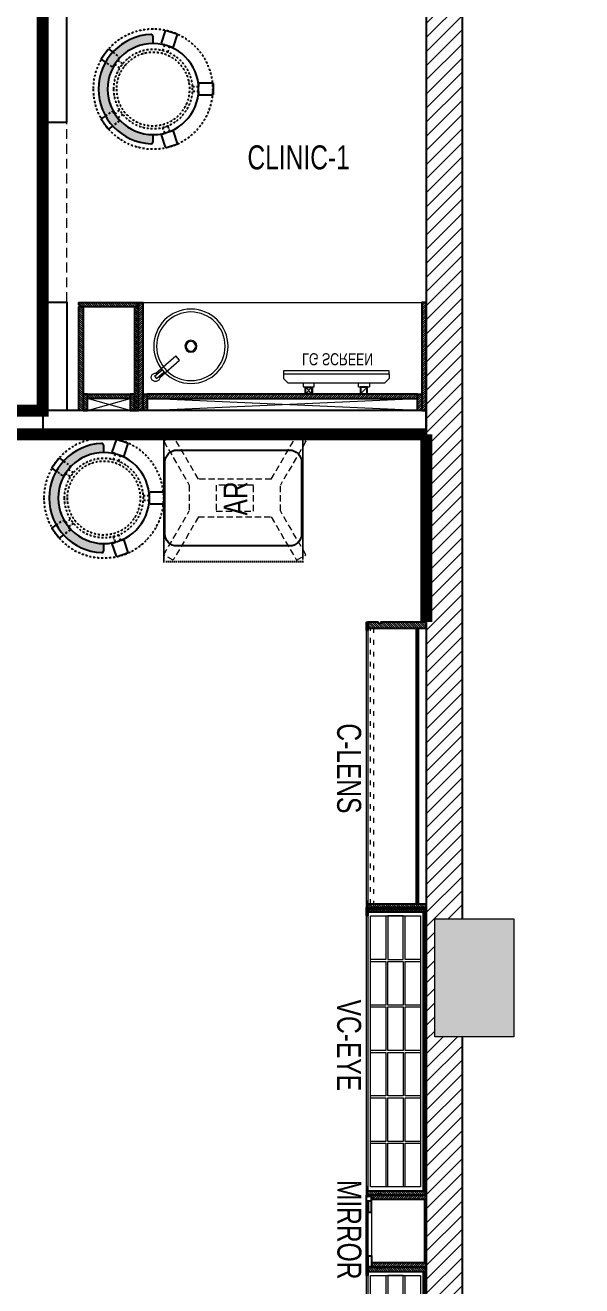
# Model space of a CAD drawing. Header units: feet. Extents: x 3163340 to 3169606, y -5539336 to -5517086.
# Drawn here: x 3167283 to 3169606, y -5528161 to -5522903 of the extents above; entities that cross this region are included whole.
import ezdxf

# ---------------------------------------------------------------- set-up
doc = ezdxf.new("R2010")
doc.units = ezdxf.units.FT
doc.header["$LTSCALE"] = 33
doc.header["$MEASUREMENT"] = 0
for name, pattern in [('a_p6_plan_L18$0$HIDDEN', [0.375, 0.25, -0.125]), ('ACAD_ISO03W100', [30, 12, -18]), ('DASHDOT2', [0.5, 0.25, -0.125, 0, -0.125]), ('DOT', [0.25, 0, -0.25]), ('HIDDEN2', [4.7624999999999975, 3.174999999999998, -1.587499999999999])]:
    doc.linetypes.add(name, pattern=pattern)
for name, color, linetype, lineweight in [('A-COL', 243, 'Continuous', 9), ('column hatch', 5, 'Continuous', 0), ('Floor-Unit', 1, 'Continuous', 13), ('HATCH', 9, 'Continuous', 9), ('LENS-FURNITURE', 13, 'Continuous', 9), ('LENS-PARTITION', 21, 'Continuous', 25), ('LENS-TEXT', 31, 'Continuous', 5), ('LENS_CURTAIN', 5, 'a_p6_plan_L18$0$HIDDEN', 9), ('LENS_DIMENSION', 193, 'Continuous', 0), ('LENS_TEXT', 31, 'Continuous', 5), ('LK-FF&E FLOOR', 1, 'Continuous', 9), ('LK-FF&E WALL', 1, 'Continuous', 9), ('LK-FLUTTED FINISH', 20, 'Continuous', 30), ('LK-IT', 3, 'Continuous', 18), ('LK-MIRROR', 133, 'Continuous', 13), ('LK-TILES FINISH', 251, 'Continuous', 5), ('LN-ELEVATION-1', 81, 'Continuous', 25), ('LN-ELEVATION-2', 103, 'Continuous', 20), ('LN-ELEVATION-3', 125, 'Continuous', 18), ('LN-ELEVATION-4', 145, 'Continuous', 13), ('LN-HATCH', 251, 'Continuous', 0), ('PLANO-TXT', 252, 'Continuous', 5), ('TV', 92, 'Continuous', 18)]:
    doc.layers.add(name, color=color, linetype=linetype, lineweight=lineweight)
doc.layers.add('A-WALL', color=1, linetype='Continuous')
doc.styles.add('LK TXT', font='GILC____.TTF', dxfattribs={"height": 100})
doc.styles.get("Standard").update_dxf_attribs({"font": 'GILC____.TTF'})
pattern_1 = [(44.99999999999998, (35858.5, -100655.3575484328), (-4.419417382415918, 4.419417382415923), [])]
pattern_2 = [(45, (7858054.083674966, 3504049.203216764), (-4.490128060534575, 4.490128060534575), [])]

# ---------------------------------------------------------------- blocks, each defined once
blk = doc.blocks.new('A$Cd4c29eb0')
at = {"layer": 'column hatch'}
h = blk.add_hatch(color=8, dxfattribs=at)
h.dxf.hatch_style = 1
h.paths.add_polyline_path([(6266, 600), (6266, 891), (6036, 891), (6036, 961), (5563, 961), (5563, 871), (5330, 871), (5330, 600)])
h.paths.add_polyline_path([(496, 600), (496, 928), (0, 928), (0, 600)])
h.paths.add_polyline_path([(230, 3489), (310, 3489), (310, 3975), (250, 3975), (0, 3975), (0, 3489)])
h.paths.add_polyline_path([(310, 6132), (310, 6618), (0, 6618), (0, 6132)])
h.paths.add_polyline_path([(345, 12143), (345, 12632), (0, 12632), (0, 12143)])
h.paths.add_polyline_path([(355, 18576), (355, 18965.02526698261), (0, 18965.02526698261), (0, 18576)])
h.paths.add_polyline_path([(5965, 18615), (5965, 19098), (5617, 19098), (5617, 18615)])
h.paths.add_polyline_path([(5865.447014041245, 21920.99579142779), (5854.218294806778, 22250.56337634847), (5467.931985257194, 22028.90002438985), (5467.931985257194, 21664.7294342909)])
h.paths.add_polyline_path([(5983, 12214), (5983, 12705), (5653, 12705), (5653, 12214)])
h.paths.add_polyline_path([(6014, 6150), (6014, 6635), (5674, 6635), (5674, 6150)])
at = {"layer": 'LN-HATCH'}
h = blk.add_hatch(dxfattribs=at)
h.set_pattern_fill('ANSI31', color=256, scale=333, angle=180)
h.set_pattern_definition([(225, (-9279711.251127008, 5293179.774626577), (29.43331976689004, -29.43331976689005), [])])
h.paths.add_polyline_path([(5767, 19098), (5767, 21857.52986980789), (5617, 21760.82924017869), (5617, 19098)])
h.paths.add_polyline_path([(5653, 12705), (5767, 12705), (5767, 18615), (5617, 18615), (5617, 2176), (5767, 2176), (5767, 6150), (5674, 6150), (5674, 6635), (5767, 6635), (5767, 12214), (5653, 12214)])
at = {"layer": 'A-COL'}
blk.add_lwpolyline([(5653, 12214), (5653, 12705), (5983, 12705), (5983, 12214)], close=True, dxfattribs=at)
at = {"layer": 'A-WALL'}
for p, q in [((5617, 18615), (5617, 2176)), ((5767, 18615), (5767, 12705)), ((5767, 12214), (5767, 6635))]:
    blk.add_line(p, q, dxfattribs=at)
blk = doc.blocks.new('rtf')
at = {"color": 0, "linetype": 'ByBlock', "lineweight": -2}
for p, q in [((16412.5253540573, -172798.8148984113), (16452.40026456733, -172798.8148984113)), ((16412.5253540573, -172810.8148984113), (16412.5253540573, -172798.8148984113)), ((16412.5253540573, -172810.8148984113), (16452.40026456733, -172810.8148984113)), ((16425.26329468148, -172793.1007600746), (16535.26329468148, -172793.1007600746)), ((16425.26329468148, -172817.1007600746), (16535.26329468148, -172817.1007600746)), ((16535.26329468148, -172793.1007600746), (16535.26329468148, -172817.1007600746))]:
    blk.add_line(p, q, dxfattribs=at)
for centre, radius, start, end in [((16412.5253540573, -172805.1007600746), 17.5, 21.05058810897431, 340.9421780194656), ((16444.53660690578, -172804.8148984114), 9.891264419597851, 322.656233941354, 37.34376605891414)]:
    blk.add_arc(centre, radius, start, end, dxfattribs=at)
blk = doc.blocks.new('dsg')
at = {"color": 0, "linetype": 'ByBlock', "lineweight": -2}
for radius in [155, 143, 25, 20]:
    blk.add_circle((11491.5035008227, -171102.5847399924), radius, dxfattribs=at)
blk.add_blockref('rtf', (-5117.472106590168, 1702.9323767405), dxfattribs=at)
blk = doc.blocks.new('CLINIC - CABINET SINK')
at = {"layer": 'LN-HATCH', "ltscale": 0.5}
h = blk.add_hatch(dxfattribs=at)
h.set_pattern_fill('ANSI31', color=256, scale=2)
h.set_pattern_definition([(45, (4052861.500382861, 1708016.355767586), (-4.490128060534575, 4.490128060534575), [])])
h.paths.add_polyline_path([(-563.359543572413, 156.9999999999999), (564.640456427587, 156.9999999999999), (564.640456427587, 174.9999999999999), (-563.359543572413, 174.9999999999999)])
h.paths.add_polyline_path([(582.6404564275867, 225), (600.6404564275867, 225), (600.6404564275867, -225), (582.6404564275867, -225)])
h.paths.add_polyline_path([(564.640456427587, 225), (582.6404564275867, 225), (582.6404564275867, 156.9999999999999), (564.640456427587, 156.9999999999999)])
h.paths.add_polyline_path([(-581.359543572413, 225), (-599.359543572413, 225), (-599.359543572413, -225), (-581.359543572413, -225)])
h.paths.add_polyline_path([(-581.359543572413, 225), (-563.359543572413, 225), (-563.359543572413, 156.9999999999999), (-581.359543572413, 156.9999999999999)])
at = {"layer": 'LN-ELEVATION-1', "ltscale": 0.5}
for points in [[(-581.359543572413, 225), (-599.359543572413, 225), (-599.359543572413, -225), (-581.359543572413, -225)], [(-581.359543572413, 225), (-563.359543572413, 225), (-563.359543572413, 156.9999999999999), (-581.359543572413, 156.9999999999999)], [(564.640456427587, 225), (582.6404564275867, 225), (582.6404564275867, 156.9999999999999), (564.640456427587, 156.9999999999999)], [(582.6404564275867, 225), (600.6404564275867, 225), (600.6404564275867, -225), (582.6404564275867, -225)], [(-563.359543572413, 156.9999999999999), (564.640456427587, 156.9999999999999), (564.640456427587, 174.9999999999999), (-563.359543572413, 174.9999999999999)]]:
    blk.add_lwpolyline(points, close=True, dxfattribs=at)
at = {"layer": 'LN-ELEVATION-2', "ltscale": 0.5}
blk.add_line((582.6404564275867, -225), (-581.359543572413, -225), dxfattribs=at)
at = {"layer": 'LN-HATCH', "ltscale": 0.5}
for p, q in [((564.640456427587, 225), (-563.359543572413, 174.9999999999999)), ((-563.359543572413, 225), (564.640456427587, 174.9999999999999))]:
    blk.add_line(p, q, dxfattribs=at)
at = {"layer": 'LN-ELEVATION-3', "xscale": -1, "rotation": 41.1558274151866}
blk.add_blockref('dsg', (-103569.3304926871, 136346.6509754679), dxfattribs=at)
blk = doc.blocks.new('CLINIC SCREEN')
at = {"layer": 'TV', "ltscale": 12}
for p, q in [((-220.0000000000082, -19.41163062257681), (-200.5883693773149, 0)), ((200.5883693773149, 0), (-200.5883693773149, 0)), ((-138.5315413423604, 0), (-138.5315413423604, 15.514207008644)), ((-138.5315413423604, 15.514207008644), (-91.98892031613741, 15.514207008644)), ((-91.98892031613741, 15.514207008644), (-91.98892031613741, 0)), ((91.98892031610741, 15.514207008644), (91.98892031610741, 0)), ((91.98892031610741, 15.514207008644), (138.5315413423595, 15.514207008644)), ((138.5315413423595, 0), (138.5315413423595, 15.514207008644)), ((219.9999999999918, -19.41163062257681), (200.5883693773149, 0)), ((-220.0000000000082, -38.82326124538668), (-220.0000000000082, -19.41163062257681)), ((219.9999999999918, -38.82326124538668), (219.9999999999918, -19.41163062257681))]:
    blk.add_line(p, q, dxfattribs=at)
at = {"layer": 'TV'}
for p, q in [((-103.1090284836336, 42.85441964946222), (-127.4114311772946, 18.55201695591665)), ((-127.4114311772946, 42.85441964946222), (-103.1090284836336, 18.55201695591665)), ((102.7052824410566, 42.85441964946222), (127.007685134602, 18.55201695591665))]:
    blk.add_line(p, q, dxfattribs=at)
for points in [[(-130.4492315140169, 15.51421661919448), (-100.0712281470269, 15.51421661919448), (-100.0712281470269, 45.89221998606814), (-130.4492315140169, 45.89221998606814)], [(-127.4114311772946, 18.55201695591665), (-103.1090284836336, 18.55201695591665), (-103.1090284836336, 42.85441964946222), (-127.4114311772946, 42.85441964946222)], [(130.0454854713243, 15.51421661919448), (99.66748210433435, 15.51421661919448), (99.66748210433435, 45.89221998606814), (130.0454854713243, 45.89221998606814)], [(127.007685134602, 18.55201695591665), (102.7052824410566, 18.55201695591665), (102.7052824410566, 42.85441964946222), (127.007685134602, 42.85441964946222)]]:
    blk.add_lwpolyline(points, close=True, dxfattribs=at)
at = {"layer": 'TV', "ltscale": 12}
blk.add_lwpolyline([(-220.0000000000082, -51.71278328332107), (-220.0000000000082, -38.82326124538668), (219.9999999999918, -38.82326124538668), (219.9999999999918, -51.71278328332107)], close=True, dxfattribs=at)
at = {"layer": 'Floor-Unit', "color": 0, "ltscale": 2, "insert": (5.199680584678389, -100.4085774972336), "char_height": 50, "attachment_point": 5}
blk.add_mtext_dynamic_manual_height_columns('LG SCREEN', width=466.4796511627907, gutter_width=12.5, heights=[0], dxfattribs=at)
blk = doc.blocks.new('CLINIC - MOP CLOSET')
at = {"layer": 'LN-HATCH', "ltscale": 0.5}
h = blk.add_hatch(dxfattribs=at)
h.set_pattern_fill('ANSI31', color=256, scale=50, angle=360)
h.set_pattern_definition(pattern_1)
h.paths.add_polyline_path([(-106.3595435724128, 216), (-124.3595435724128, 216), (-124.3595435724128, -216), (-106.3595435724128, -216)])
h = blk.add_hatch(dxfattribs=at)
h.set_pattern_fill('ANSI31', color=256, scale=50, angle=360)
h.set_pattern_definition(pattern_1)
h.paths.add_polyline_path([(-106.3595435724128, 216), (-88.35954357241282, 216), (-88.35954357241282, 148), (-106.3595435724128, 148)])
h = blk.add_hatch(dxfattribs=at)
h.set_pattern_fill('ANSI31', color=256, scale=50, angle=360)
h.set_pattern_definition(pattern_1)
h.paths.add_polyline_path([(89.64045642758717, 216), (107.6404564275872, 216), (107.6404564275872, 148), (89.64045642758717, 148)])
h = blk.add_hatch(dxfattribs=at)
h.set_pattern_fill('ANSI31', color=256, scale=50, angle=360)
h.set_pattern_definition(pattern_1)
h.paths.add_polyline_path([(107.6404564275872, 216), (125.6404564275872, 216), (125.6404564275872, -216), (107.6404564275872, -216)])
h = blk.add_hatch(dxfattribs=at)
h.set_pattern_fill('ANSI31', color=256, scale=50, angle=360)
h.set_pattern_definition(pattern_1)
h.paths.add_polyline_path([(-88.35954357241282, 148), (89.64045642758717, 148), (89.64045642758717, 166), (-88.35954357241282, 166)])
h = blk.add_hatch(dxfattribs=at)
h.set_pattern_fill('ANSI31', color=256, scale=50, angle=360)
h.set_pattern_definition([(44.99999999999998, (35894.5, -101037.3575484328), (-4.419417382415918, 4.419417382415923), [])])
h.paths.add_polyline_path([(-115.3595435724055, -216), (-124.3595435724128, -225), (-124.3595435724128, -234), (125.6404564275872, -234), (125.6404564275872, -216)])
at = {"layer": 'LN-ELEVATION-1', "ltscale": 0.5}
for points in [[(-106.3595435724128, 216), (-124.3595435724128, 216), (-124.3595435724128, -216), (-106.3595435724128, -216)], [(-106.3595435724128, 216), (-88.35954357241282, 216), (-88.35954357241282, 148), (-106.3595435724128, 148)], [(89.64045642758717, 216), (107.6404564275872, 216), (107.6404564275872, 148), (89.64045642758717, 148)], [(107.6404564275872, 216), (125.6404564275872, 216), (125.6404564275872, -216), (107.6404564275872, -216)], [(-88.35954357241282, 148), (89.64045642758717, 148), (89.64045642758717, 166), (-88.35954357241282, 166)], [(-124.3595435724128, -225), (-124.3595435724128, -234), (125.6404564275872, -234), (125.6404564275872, -216), (-115.3595435724128, -216)]]:
    blk.add_lwpolyline(points, close=True, dxfattribs=at)
at = {"layer": 'LN-HATCH', "ltscale": 0.5}
for p, q in [((89.64045642758717, 216), (-88.35954357241282, 166)), ((-88.35954357241282, 216), (89.64045642758717, 166))]:
    blk.add_line(p, q, dxfattribs=at)
blk = doc.blocks.new('DR STOOL')
at = {"layer": 'HATCH'}
h = blk.add_hatch(dxfattribs=at)
h.set_pattern_fill('ANSI36', color=250, angle=-90.00000000000001)
h.set_pattern_definition([(315, (-227.8099174643867, 917.3997257252777), (6.173926083235043, -1.683798022700468), [7.9375, -1.587499999999999, 0, -1.587499999999999])])
edge = h.paths.add_edge_path()
edge.add_line((-190.0000000041909, 4.511094e-10), (-218.6899174675346, 4.511094e-10))
edge.add_arc((-218.6899174670689, 9.120000000388245), 9.119999999940092, 177.6119845363388, 269.9999999996136, ccw=False)
edge.add_arc((-1.8626451e-09, 3.565219e-10), 228.000000002257, 2.3880154632688004, 177.6119845367313, ccw=False)
edge.add_arc((218.6899174633436, 9.120000000497384), 9.120000000051716, -90.00000000034493, 2.3880154629299, ccw=False)
edge.add_line((218.6899174633436, 4.511094e-10), (190, 4.511094e-10))
edge.add_arc((-1.8626451e-09, 4.511094e-10), 190.000000001979, -1.27e-14, 180)
at = {"layer": 'LN-ELEVATION-1', "color": 1, "ltscale": 100}
for p, q in [((-128.6221585394814, 215.4841044476634), (-165.2704676063731, 189.0243927398114)), ((-124.7228340068832, 214.8545704018979), (-128.6221585394814, 215.4841044476634)), ((-112.6981821293011, 198.1996966340157), (-124.7228340068832, 214.8545704018979)), ((124.7553772013634, 214.9803744515593), (112.5488144652918, 198.2845540212292)), ((128.7014972954057, 215.5933048763618), (124.7553772013634, 214.9803744515593)), ((128.7014972954057, 215.5933048763618), (124.7553772013634, 214.9803744515593)), ((165.1911288509145, 188.915192311113), (128.7014972954057, 215.5933048763618)), ((165.1911288509145, 188.915192311113), (128.7014972954057, 215.5933048763618)), ((-165.2704676063731, 189.0243927398114), (-165.9069543029182, 185.0820035930228)), ((-165.9069543029182, 185.0820035930228), (-153.8003208162263, 168.3135803133482)), ((153.6734594982117, 168.4294150282658), (165.7973639420234, 185.0121775862135)), ((165.7973639420234, 185.0121775862135), (165.1911288509145, 188.915192311113)), ((165.7973639420234, 185.0121775862135), (165.1911288509145, 188.915192311113)), ((-242.9550312487409, -52.24013893969095), (-244.7482102331705, -55.75945052818861)), ((-191.2928382232785, -35.45407700946089), (-242.9550312487409, -52.24013893969095)), ((-187.9259491492994, -37.1695928365807), (-191.2928382232785, -35.45407700946089)), ((-184.1424400564283, -48.81403796559607), (-187.9259491492994, -37.1695928365807)), ((188.0651108901948, -36.96233201187715), (184.0504167033359, -49.19388854173303)), ((191.3981811110861, -35.27656588272658), (188.0651108901948, -36.96233201187715)), ((243.0100176925771, -52.21682526778022), (191.3981811110861, -35.27656588272658)), ((244.8123673382215, -55.78040257930116), (243.0100176925771, -52.21682526778022)), ((-244.7482102331705, -55.75945052818861), (-230.7800458371639, -98.74904560100549)), ((-230.7800458371639, -98.74904560100549), (-227.2218665438704, -100.5620286722478)), ((-227.2218665438704, -100.5620286722478), (-175.5596735184081, -83.7759667420105)), ((-173.8639617776498, -80.4479453730819), (-177.8421125086024, -68.2044548037811)), ((-175.5596735184081, -83.7759667420105), (-173.8639617776498, -80.4479453730819)), ((177.6922140880488, -68.56540505095472), (173.8739495249465, -80.1985000452405)), ((173.8739495249465, -80.1985000452405), (175.5794035866856, -83.5704969359358)), ((175.5794035866856, -83.5704969359358), (227.1912401677109, -100.5107563209894)), ((227.1912401677109, -100.5107563209894), (230.715890809428, -98.7280946081737)), ((230.715890809428, -98.7280946081737), (244.8123673382215, -55.78040257930116)), ((-22.72193054761737, -190.2142363802995), (-25.39390889601782, -192.886214728569)), ((-25.39390889601782, -192.886214728569), (-25.39390889601782, -247.2070584567482)), ((-10.47823652112856, -190.2142363802995), (-22.72193054761737, -190.2142363802995)), ((22.78362171910703, -190.2142363802995), (9.910054048988968, -190.2142363802995)), ((25.42475448176265, -192.8553691428751), (22.78362171910703, -190.2142363802995)), ((25.42475448176265, -247.1762128710543), (25.42475448176265, -192.8553691428751)), ((-25.39390889601782, -247.2070584567482), (-22.60096735274419, -250)), ((-22.60096735274419, -250), (22.60096735274419, -250)), ((22.60096735274419, -250), (25.42475448176265, -247.1762128710543))]:
    blk.add_line(p, q, dxfattribs=at)
at = {"layer": 'LN-ELEVATION-1', "linetype": 'DASHDOT2'}
for p, q in [((-153.8003208162263, 168.3135803133482), (-134.1093360339291, 141.0403694751003)), ((-92.92521573789418, 170.8129362839827), (-112.6981821293011, 198.1996966340157)), ((-103.4542870586738, 159.9154408004979), (-93.52748446213081, 167.0824927485227)), ((-88.15393704269081, 139.4771787207864), (-103.4542870586738, 159.9154408004979)), ((-93.52748446213081, 167.0824927485227), (-92.92521573789418, 170.8129362839827)), ((103.6608748426661, 159.8406005539291), (88.19885099539533, 139.4487815762331)), ((112.5488144652918, 198.2845540212292), (92.69529851106927, 171.1294289919315)), ((92.69529851106927, 171.1294289919315), (93.26858203159645, 167.4385604566923)), ((93.26858203159645, 167.4385604566923), (103.6608748426661, 159.8406005539291)), ((133.7372852512635, 141.1612321265929), (153.6734594982117, 168.4294150282658)), ((-134.1093360339291, 141.0403694751003), (-130.4219571123831, 140.4450534014686)), ((-130.4219571123831, 140.4450534014686), (-119.9844727469608, 147.9808124662595)), ((-119.9844727469608, 147.9808124662595), (-105.3687285655178, 126.9741353208374)), ((105.4096150295809, 126.94019481352), (120.1194891873747, 147.8074627162714)), ((120.1194891873747, 147.8074627162714), (130.0033113472163, 140.5812532722048)), ((130.0033113472163, 140.5812532722048), (133.7372852512635, 141.1612321265929)), ((-159.954806596972, -40.49024384317454), (-184.1424400564283, -48.81403796559607)), ((184.0504167033359, -49.19388854173303), (159.8786162491887, -40.79004861696012)), ((-177.8421125086024, -68.2044548037811), (-153.4148110738024, -60.73628028803068)), ((153.3006618716754, -61.02382378749462), (177.6922140880488, -68.56540505095472)), ((-10.92024635523557, -164.6382343793375), (-10.47823652112856, -190.2142363802995)), ((9.910054048988968, -190.2142363802995), (10.35584833659231, -164.674698740353))]:
    blk.add_line(p, q, dxfattribs=at)
at = {"layer": 'LN-ELEVATION-1', "color": 1, "ltscale": 100}
blk.add_lwpolyline([(-190.0000000023283, 0), (-218.6899174656719, 0, -0.4264743413925903), (-227.8019973598421, 9.5, -0.959166304662544), (227.8019973593764, 9.5, -0.4264743413925903), (218.6899174647406, 0), (190.0000000013969, 0)], format="xyb", dxfattribs=at)
at = {"layer": 'LN-ELEVATION-1', "linetype": 'DASHDOT2'}
for radius in [250, 165, 153]:
    blk.add_circle((0, 0), radius, dxfattribs=at)
at = {"layer": 'LN-ELEVATION-1', "color": 1, "ltscale": 100}
blk.add_circle((0, 0), 190, dxfattribs=at)
blk = doc.blocks.new('VC HD 1200')
at = {"layer": 'LN-HATCH', "ltscale": 0.5}
h = blk.add_hatch(dxfattribs=at)
h.set_pattern_fill('ANSI31', color=256, scale=2)
h.set_pattern_definition([(45, (3760859.752907088, 1795248.935917533), (-4.490128060534575, 4.490128060534575), [])])
h.paths.add_polyline_path([(-1200, 250), (-1200, 60), (-1194, 60), (-1194, 50), (-1200, 50), (-1200, 6), (-1182, 6), (-1182, 250)])
h = blk.add_hatch(dxfattribs=at)
h.set_pattern_fill('ANSI31', color=256, scale=2)
h.set_pattern_definition(pattern_2)
h.paths.add_polyline_path([(0, 250), (0, 60), (-6, 60), (-6, 50), (0, 50), (0, 6), (-18, 6), (-18, 250)])
h = blk.add_hatch(dxfattribs=at)
h.set_pattern_fill('ANSI31', color=256, scale=2)
h.set_pattern_definition([(45, (7858047.083674965, 3504049.203216764), (-4.490128060534575, 4.490128060534575), [])])
h.paths.add_polyline_path([(-1165, 6), (-1165, 0), (-1200, 0), (-1200, 6)])
h = blk.add_hatch(dxfattribs=at)
h.set_pattern_fill('ANSI31', color=256, scale=2)
h.set_pattern_definition(pattern_2)
h.paths.add_polyline_path([(-28, 6), (-28, 0), (0, 0), (0, 6)])
at = {"layer": 'LN-ELEVATION-1', "ltscale": 0.5}
for points in [[(-1200, 250), (-1200, 60), (-1194, 60), (-1194, 50), (-1200, 50), (-1200, 6), (-1182, 6), (-1182, 250)], [(-18, 238), (-1182, 238), (-1182, 244), (-18, 244)], [(0, 250), (0, 60), (-6, 60), (-6, 50), (0, 50), (0, 6), (-18, 6), (-18, 250)], [(-1165, 6), (-1165, 0), (-1200, 0), (-1200, 6)], [(-35, 6), (-35, 0), (0, 0), (0, 6)]]:
    blk.add_lwpolyline(points, close=True, dxfattribs=at)
at = {"layer": 'LN-ELEVATION-3', "ltscale": 0.5}
for p, q in [((-1182, 250), (-18, 250)), ((-1165, 6), (-35, 6)), ((-35, 0), (-1165, 0))]:
    blk.add_line(p, q, dxfattribs=at)
for points in [[(-1165.000000000465, 226), (-35, 226), (-35, 18), (-1165.000000000465, 18)], [(-1165.000000000465, 226), (-983.3333333334886, 226), (-983.3333333334886, 162), (-1165.000000000465, 162)], [(-975.3333333334886, 226), (-793.6666666665112, 226), (-793.6666666665112, 162), (-975.3333333334886, 162)], [(-785.6666666665112, 226), (-603.9999999995342, 226), (-603.9999999995342, 162), (-785.6666666665112, 162)], [(-595.9999999995342, 226), (-414.3333333325572, 226), (-414.3333333325572, 162), (-595.9999999995342, 162)], [(-406.3333333325572, 226), (-224.6666666655801, 226), (-224.6666666655801, 162), (-406.3333333325572, 162)], [(-216.6666666655801, 226), (-34.99999999860302, 226), (-34.99999999860302, 162), (-216.6666666655801, 162)], [(-1165.000000000465, 90), (-983.3333333334886, 90), (-983.3333333334886, 154), (-1165.000000000465, 154)], [(-975.3333333334886, 154), (-793.6666666665112, 154), (-793.6666666665112, 90), (-975.3333333334886, 90)], [(-785.6666666665112, 154), (-603.9999999995342, 154), (-603.9999999995342, 90), (-785.6666666665112, 90)], [(-595.9999999995342, 154), (-414.3333333325572, 154), (-414.3333333325572, 90), (-595.9999999995342, 90)], [(-406.3333333325572, 154), (-224.6666666655801, 154), (-224.6666666655801, 90), (-406.3333333325572, 90)], [(-216.6666666655801, 154), (-34.99999999860302, 154), (-34.99999999860302, 90), (-216.6666666655801, 90)], [(-1165.000000000465, 82), (-983.3333333334886, 82), (-983.3333333334886, 18), (-1165.000000000465, 18)], [(-975.3333333334886, 82), (-793.6666666665112, 82), (-793.6666666665112, 18), (-975.3333333334886, 18)], [(-785.6666666665112, 82), (-603.9999999995342, 82), (-603.9999999995342, 18), (-785.6666666665112, 18)], [(-595.9999999995342, 82), (-414.3333333325572, 82), (-414.3333333325572, 18), (-595.9999999995342, 18)], [(-406.3333333325572, 82), (-224.6666666655801, 82), (-224.6666666655801, 18), (-406.3333333325572, 18)], [(-216.6666666655801, 82), (-34.99999999860302, 82), (-34.99999999860302, 18), (-216.6666666655801, 18)]]:
    blk.add_lwpolyline(points, close=True, dxfattribs=at)
blk = doc.blocks.new('AR')
at = {"layer": 'LN-ELEVATION-2', "linetype": 'DOT', "lineweight": 25}
blk.add_lwpolyline([(0, 13.41378593863919), (530, 13.41378593863919), (530, 593.4137859386392), (0, 593.4137859386392)], close=True, dxfattribs=at)
at = {"layer": 'LN-ELEVATION-2', "lineweight": 25}
blk.add_lwpolyline([(465, 68.22063546301797), (465, 538.2206354630179, 0.4142135623730951), (415, 588.2206354630177), (115, 588.2206354630177, 0.4142135623730951), (65, 538.2206354630179), (65, 68.22063546301797, 0.4142135623730951), (115, 18.22063546301797), (415, 18.22063546301797, 0.4142135623730951)], format="xyb", close=True, dxfattribs=at)
at = {"layer": 'LN-ELEVATION-4', "linetype": 'HIDDEN2', "ltscale": 0.25}
for points in [[(185.8456009030342, 448.8780772723258), (5.888936847448348, 554.0078910568263), (28.48512306064368, 593.350836840691), (211.0874861851335, 486.6754184374586)], [(344.154399111867, 448.8780772762837), (524.1110631600021, 554.0078910947777), (501.5148769393563, 593.3508368753828), (318.9125138223171, 486.6754184374586)], [(211.0874861851335, 486.6754184376913), (318.9125138223171, 486.6754184376913)], [(185.8456009030342, 144.472759603057), (185.8456009030342, 448.8780772723258)], [(344.154399111867, 448.8780772762837), (344.154399111867, 144.4727595990989)], [(185.8456009030342, 144.472759603057), (5.888936847448348, 39.34294581855647), (28.48512306064368, 3.46917659e-08), (211.0874861851335, 106.6754184379242)], [(318.9125138223171, 106.6754184376914), (211.0874861851335, 106.6754184376914)], [(344.154399111867, 144.4727595990989), (524.1110631600021, 39.34294578060508), (501.5148769393563, 0), (318.9125138223171, 106.6754184379242)]]:
    blk.add_lwpolyline(points, dxfattribs=at)
blk.add_lwpolyline([(210.8456009030342, 373.9866790841333), (319.154399111867, 373.9866790841333), (319.154399111867, 219.3641577917151), (210.8456009030342, 219.3641577917151)], close=True, dxfattribs=at)
blk = doc.blocks.new('MIRROR')
at = {"layer": 'LN-HATCH', "ltscale": 0.5}
h = blk.add_hatch(dxfattribs=at)
h.set_pattern_fill('ANSI31', color=256, scale=2)
h.set_pattern_definition([(45, (4060433.741624544, 1708720.786904081), (-4.490128060534575, 4.490128060534575), [])])
h.paths.add_polyline_path([(212.944788963403, 101.3407590774622), (230.944788963403, 101.3407590774622), (230.944788963403, -127.6592409225377), (212.944788963403, -127.6592409225377)])
h.paths.add_polyline_path([(230.944788963403, 95.34075907746227), (494.9447889634027, 95.34075907746227), (494.9447889634027, 101.3407590774622), (230.944788963403, 101.3407590774622)])
h.paths.add_polyline_path([(512.9447889634027, 101.3407590774622), (494.9447889634027, 101.3407590774622), (494.9447889634027, -127.6592409225377), (512.9447889634027, -127.6592409225377)])
at = {"layer": 'Defpoints'}
blk.add_lwpolyline([(512.9447889634027, 101.3407590774622), (212.944788963403, 101.3407590774622), (212.944788963403, -148.6592409225377), (512.9447889634027, -148.6592409225377)], close=True, dxfattribs=at)
at = {"layer": 'LN-ELEVATION-1'}
for points in [[(212.944788963403, 101.3407590774622), (230.944788963403, 101.3407590774622), (230.944788963403, -127.6592409225377), (212.944788963403, -127.6592409225377)], [(230.944788963403, 95.34075907746227), (494.9447889634027, 95.34075907746227), (494.9447889634027, 101.3407590774622), (230.944788963403, 101.3407590774622)], [(512.9447889634027, 101.3407590774622), (494.9447889634027, 101.3407590774622), (494.9447889634027, -127.6592409225377), (512.9447889634027, -127.6592409225377)], [(259.944788963403, -141.6592409225377), (259.944788963403, -127.6592409225377), (214.944788963403, -127.6592409225377), (214.944788963403, -148.6592409225377), (223.944788963403, -148.6592409225377), (223.944788963403, -147.1592409225377), (216.444788963403, -147.1592409225377), (216.444788963403, -141.6592409225377)], [(442.944788963403, -141.6592409225377), (442.944788963403, -127.6592409225377), (487.9447889634028, -127.6592409225377), (487.9447889634028, -148.6592409225377), (478.9447889634026, -148.6592409225377), (478.9447889634026, -147.1592409225377), (486.4447889634027, -147.1592409225377), (486.4447889634027, -141.6592409225377)], [(504.944788963403, -148.6592409225377), (504.944788963403, -147.1592409225377), (509.444788963403, -147.1592409225377), (509.444788963403, -129.1592409225377), (487.9447889634028, -129.1592409225377), (487.9447889634028, -127.6592409225377), (510.9447889634028, -127.6592409225377), (510.9447889634028, -148.6592409225377)]]:
    blk.add_lwpolyline(points, close=True, dxfattribs=at)
at = {"layer": 'LN-ELEVATION-2', "color": 4, "lineweight": 0}
blk.add_lwpolyline([(216.444788963403, -141.6592409225377), (486.4447889634027, -141.6592409225377), (486.4447889634027, -147.1592409225377), (216.444788963403, -147.1592409225377)], close=True, dxfattribs=at)
at = {"layer": 'LN-ELEVATION-2'}
blk.add_lwpolyline([(259.944788963403, -141.6592409225377), (442.944788963403, -141.6592409225377), (442.944788963403, -127.6592409225377), (259.944788963403, -127.6592409225377)], close=True, dxfattribs=at)
at = {"layer": 'LN-ELEVATION-4', "ltscale": 0.5}
blk.add_line((478.9447889634026, -148.6592409225377), (223.944788963403, -148.6592409225377), dxfattribs=at)
blk = doc.blocks.new('CLENS 1200')
at = {"layer": 'LN-HATCH', "ltscale": 0.5}
h = blk.add_hatch(dxfattribs=at)
h.set_pattern_fill('ANSI31', color=256, scale=2)
h.set_pattern_definition([(45, (4092853.449332266, 1690921.991762591), (-4.490128060534575, 4.490128060534575), [])])
h.paths.add_polyline_path([(0, 250), (0, 60), (6, 60), (6, 50), (0, 50), (0, 6), (25, 6), (25, 250)])
h.paths.add_polyline_path([(1175, 210), (25, 210), (25, 216), (1175, 216)])
h.paths.add_polyline_path([(35, 6), (35, 0), (0, 0), (0, 6)])
h.paths.add_polyline_path([(1200, 250), (1200, 60), (1194, 60), (1194, 50), (1200, 50), (1200, 6), (1175, 6), (1175, 250)])
h.paths.add_polyline_path([(1165, 6), (1165, 0), (1200, 0), (1200, 6)])
at = {"layer": 'LN-ELEVATION-1', "ltscale": 0.5}
for points in [[(0, 250), (0, 60), (6, 60), (6, 50), (0, 50), (0, 6), (25, 6), (25, 250)], [(1175, 210), (25, 210), (25, 216), (1175, 216)], [(1200, 250), (1200, 60), (1194, 60), (1194, 50), (1200, 50), (1200, 6), (1175, 6), (1175, 250)], [(35, 6), (35, 0), (0, 0), (0, 6)], [(1165, 6), (1165, 0), (1200, 0), (1200, 6)]]:
    blk.add_lwpolyline(points, close=True, dxfattribs=at)
at = {"layer": 'LN-ELEVATION-3', "ltscale": 0.5}
for p, q in [((25, 250), (1175, 250)), ((35, 6), (1165, 6)), ((1165, 0), (35, 0))]:
    blk.add_line(p, q, dxfattribs=at)
at = {"layer": 'LN-ELEVATION-4', "linetype": 'ACAD_ISO03W100', "ltscale": 0.05}
blk.add_lwpolyline([(25, 30), (1175, 30), (1175, 18), (25, 18)], close=True, dxfattribs=at)

msp = doc.modelspace()

# ---------------------------------------------------------------- linework, layer by layer
at = {"layer": 'LENS-PARTITION'}
for points in [[(3167356.533487211, -5523307.720874455), (3167456.533487211, -5523307.720874455), (3167456.533487211, -5522110.116859815), (3167356.533487211, -5522110.116859815)], [(3167456.533487211, -5524510.116859814), (3167356.533487211, -5524510.116859814), (3167356.533487211, -5524057.720874456), (3167456.533487211, -5524057.720874456)], [(3167356.533487211, -5524610.116859816), (3168956.533487211, -5524610.116859816), (3168956.533487211, -5524510.116859814), (3167356.533487211, -5524510.116859814)]]:
    msp.add_lwpolyline(points, close=True, dxfattribs=at)
at = {"layer": 'LENS_CURTAIN', "ltscale": 5}
for points in [[(3167456.533487211, -5524057.720874456), (3167456.533487211, -5523307.720874455), (3167356.533487211, -5523307.720874455), (3167356.533487211, -5524057.720874456)], [(3167356.533487211, -5524510.116859814), (3166556.533487211, -5524510.116859814), (3166556.533487211, -5524610.116859816), (3167356.533487211, -5524610.116859816)]]:
    msp.add_lwpolyline(points, close=True, dxfattribs=at)
at = {"layer": 'LK-FLUTTED FINISH', "linetype": 'ACAD_ISO03W100', "ltscale": 0.05, "const_width": 50}
msp.add_lwpolyline([(3163614.533487211, -5524610.116859816), (3168956.533487211, -5524610.116859816)], dxfattribs=at)
at = {"layer": 'LK-MIRROR', "linetype": 'ACAD_ISO03W100', "ltscale": 0.05, "const_width": 50}
msp.add_lwpolyline([(3168956.533487211, -5524610.116859816), (3168956.533487211, -5525392.555154715)], dxfattribs=at)
at = {"layer": 'LK-TILES FINISH', "color": 212, "linetype": 'ACAD_ISO03W100', "ltscale": 0.05, "const_width": 50}
msp.add_lwpolyline([(3165706.533487211, -5522110.116859815), (3165206.533487211, -5522110.116859815), (3165206.533487211, -5522910.116859815), (3166556.533487211, -5522910.116859815), (3166556.533487211, -5524510.116859814), (3167356.533487211, -5524510.116859814), (3167356.533487211, -5522110.116859815), (3166456.533487211, -5522110.116859815)], dxfattribs=at)

# ---------------------------------------------------------------- block references
at = {"layer": 'LENS-FURNITURE', "xscale": -1, "rotation": 90}
msp.add_blockref('DR STOOL', (3167816.759398828, -5523169.256305911), dxfattribs=at)
at = {"layer": 'LENS_DIMENSION'}
msp.add_blockref('A$Cd4c29eb0', (3163339.533487211, -5539336.116859815), dxfattribs=at)
at = {"layer": 'LK-FF&E FLOOR', "xscale": -1, "rotation": 90}
for name, p in [('DR STOOL', (3167611.206873541, -5524875.116859815)), ('AR', (3168454.620659483, -5524610.116859816))]:
    msp.add_blockref(name, p, dxfattribs=at)
at = {"layer": 'LK-FF&E WALL', "xscale": -1}
for name, p, rotation in [('CLINIC - MOP CLOSET', (3167630.893030784, -5524294.116859815), 180), ('MIRROR', (3168855.192728133, -5528296.499943678), 270)]:
    msp.add_blockref(name, p, dxfattribs=dict(at, rotation=rotation))
at = {"layer": 'LK-FF&E WALL'}
for name, p, rotation in [('CLINIC - CABINET SINK', (3168357.173943638, -5524285.116859815), 180), ('CLENS 1200', (3168706.533487211, -5525392.555154715), 270), ('VC HD 1200', (3168706.533487211, -5527783.555154715), 270), ('VC HD 1200', (3168706.533487211, -5529283.555154714), 270)]:
    msp.add_blockref(name, p, dxfattribs=dict(at, rotation=rotation))
at = {"layer": 'LK-IT', "xscale": -1, "rotation": 180}
msp.add_blockref('CLINIC SCREEN', (3168581.533487211, -5524396.224639839), dxfattribs=at)

# ---------------------------------------------------------------- texts
at = {"layer": 'LENS-TEXT', "color": 0, "linetype": 'Continuous', "ltscale": 3, "insert": (3168424.023964373, -5523454.859630257), "char_height": 100, "attachment_point": 5, "style": 'LK TXT'}
msp.add_mtext_dynamic_manual_height_columns('CLINIC-1', width=730.5073781448633, gutter_width=0.9999999999999992, heights=[0], dxfattribs=at)
at = {"layer": 'LENS-TEXT', "color": 0, "linetype": 'Continuous', "ltscale": 3, "insert": (3168160.691317601, -5524876.773896719), "char_height": 100, "attachment_point": 5, "rotation": 90.00000000000001, "style": 'LK TXT'}
msp.add_mtext_dynamic_manual_height_columns('AR', width=237.4408088319178, gutter_width=12.5, heights=[0], dxfattribs=at)
at = {"layer": 'LENS_TEXT', "linetype": 'Continuous', "ltscale": 3, "insert": (3168635.200707973, -5527926.949582997), "char_height": 100, "width": 324.4738372093023, "attachment_point": 5, "rotation": 270, "style": 'LK TXT'}
msp.add_mtext('{\\C7;MIRROR}', dxfattribs=at)
at = {"layer": 'PLANO-TXT', "linetype": 'Continuous', "ltscale": 3, "char_height": 100, "width": 271.7848837209302, "attachment_point": 5, "rotation": 270, "style": 'LK TXT'}
for s, insert in [('C-LENS', (3168634.01807855, -5526002.962968057)), ('VC-EYE', (3168634.01807855, -5527158.209630962))]:
    msp.add_mtext(s, dxfattribs=dict(at, insert=insert))

doc.saveas('drawing.dxf')
